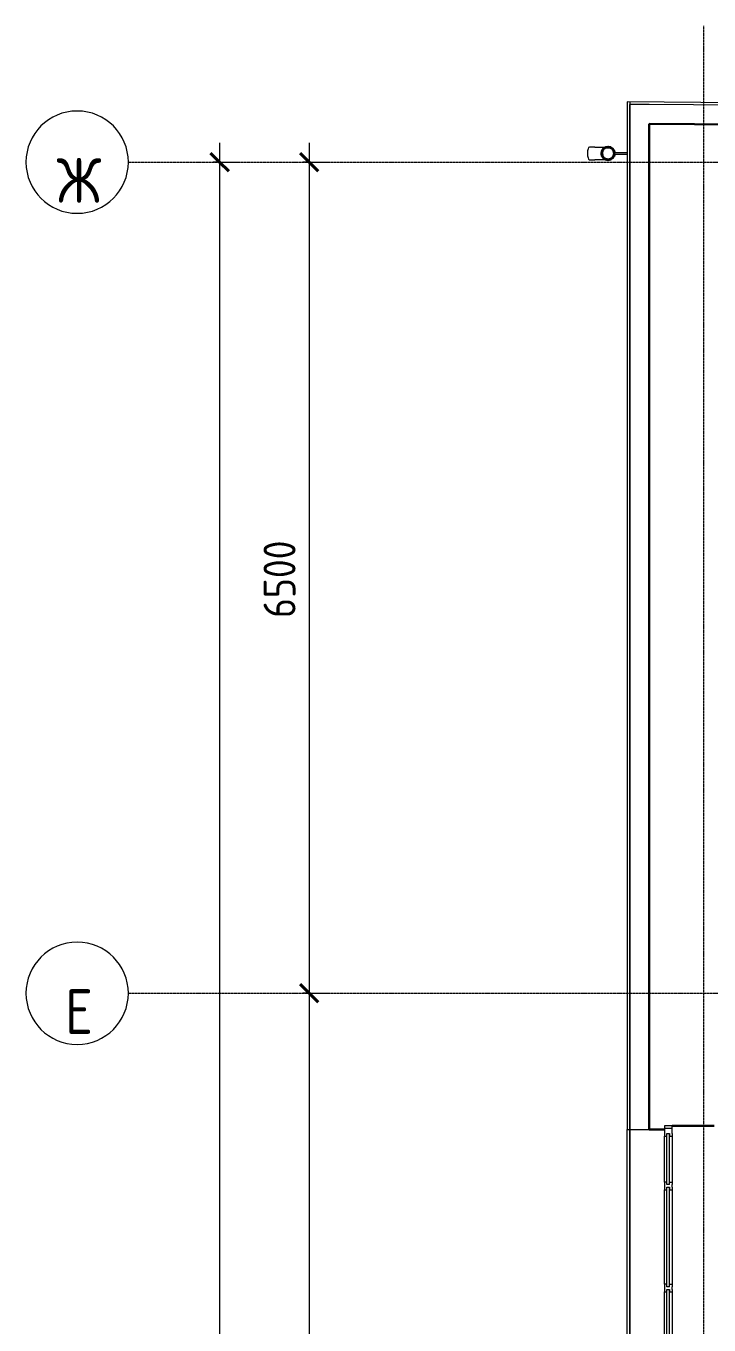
# Model space of a CAD drawing. Header units: millimetres. Extents: x -11798 to 72626, y -32713 to 44110.
# Drawn here: x -11798 to -6459, y 33950 to 44110 of the extents above; entities that cross this region are included whole.
import ezdxf

# ---------------------------------------------------------------- set-up
doc = ezdxf.new("R2010")
doc.units = ezdxf.units.MM
doc.linetypes.add('ADSK_Линия сетки', pattern=[25, 20, -2.5, 0, -2.5])
for name, color, linetype, lineweight in [('_ Окна', 7, 'Continuous', 9), ('Обобщенные модели', 7, 'Continuous', 18), ('Окна', 7, 'Continuous', 9), ('Оси', 7, 'Continuous', 9), ('Размеры', 7, 'Continuous', 9), ('Размеры-100', 7, 'Continuous', 9), ('Стены наружные', 7, 'Continuous', 18), ('Стены несущие', 7, 'Continuous', 30), ('Стены отделка', 7, 'Continuous', 30), ('Стены штриховка', 7, 'Continuous', 9)]:
    doc.layers.add(name, color=color, linetype=linetype, lineweight=lineweight)
doc.styles.add('GOST Common', font='GOST_Common.ttf', dxfattribs={"width": 0.9, "height": 350})
doc.styles.add('GOST Common_1', font='GOST_Common.ttf', dxfattribs={"width": 0.9, "height": 250})
doc.dimstyles.new('ADSK_Основной_2_5_мм', dxfattribs={"dimscale": 304.8, "dimtxt": 251.428749, "dimasz": 0.463911, "dimexe": 0.492126, "dimexo": 0.492126, "dimgap": 0.098425, "dimtad": 1, "dimrnd": 0.01, "dimdsep": 46, "dimtxsty": 'GOST Common_1', "dimblk1": 'OBLIQUE', "dimblk2": 'OBLIQUE', "dimsah": 1, "dimcen": 0.09, "dimdle": 0.492126, "dimazin": 2, "dimtfac": 1, "dimtdec": 4, "dimtix": 1, "dimtmove": 0, "dimatfit": 3, "dimfxl": 1, "dimtvp": 1, "dimtolj": 1, "dimtzin": 0, "dimlwd": 20, "dimlwe": 20, "dimarcsym": 2})

# ---------------------------------------------------------------- blocks, each defined once
blk = doc.blocks.new('Водосток - Тип 1 _карниз больше 490мм_-5209103-План полов 3-го этажа')
at = {"layer": 'Обобщенные модели'}
for p, q in [((75, 306), (75, 264)), ((175, 264), (175, 306)), ((120, 109), (120, 10)), ((130, 10), (130, 109))]:
    blk.add_line(p, q, dxfattribs=at)
at = {"layer": 'Обобщенные модели', "flags": 128}
for points in [[(75, 173), (75, 174), (75, 177), (75, 180), (75, 183), (75, 186), (75, 190), (75, 193), (75, 197), (75, 201), (75, 205), (75, 210), (75, 214), (75, 219), (75, 224), (75, 229), (75, 234), (75, 239), (75, 245), (75, 250), (75, 256), (75, 261), (75, 264)], [(175, 264), (175, 258), (175, 252), (175, 247), (175, 242), (175, 236), (175, 231), (175, 226), (175, 221), (175, 216), (175, 212), (175, 207), (175, 203), (175, 199), (175, 195), (175, 191), (175, 188), (175, 184), (175, 181), (175, 178), (175, 175), (175, 173)]]:
    blk.add_lwpolyline(points, dxfattribs=at)
at = {"layer": 'Обобщенные модели'}
for start, end in [(90, 270), (270, 90)]:
    blk.add_arc((125, 160), 52, start, end, dxfattribs=at)
at = {"layer": 'Обобщенные модели', "lineweight": 40}
for start, end in [(90, 270), (270, 90)]:
    blk.add_arc((125, 160), 50, start, end, dxfattribs=at)
at = {"layer": 'Обобщенные модели'}
for start_param, end_param in [(4.712389, 6.283185), (3.141593, 4.712389)]:
    blk.add_ellipse((125, 306), major_axis=(-50, 0), ratio=0.309017, start_param=start_param, end_param=end_param, dxfattribs=at)
blk = doc.blocks.new('окно трехпол с фрамугой - 1700-2320_h_ _нов_-2116852-План полов 3-го этажа')
at = {"layer": '_ Окна', "lineweight": 18}
for p, q in [((-790, 135), (-870, 135)), ((-870, 135), (-870, 75)), ((-810, 95), (-810, 115)), ((-810, 115), (-790, 115)), ((-790, 115), (-790, 135)), ((-370, 135), (-430, 135)), ((-430, 135), (-430, 115)), ((-430, 115), (-410, 115)), ((-410, 115), (-410, 95)), ((-390, 95), (-390, 115)), ((-390, 115), (-370, 115)), ((-370, 115), (-370, 135)), ((430, 135), (370, 135)), ((370, 135), (370, 115)), ((370, 115), (390, 115)), ((390, 115), (390, 95)), ((410, 95), (410, 115)), ((410, 115), (430, 115)), ((430, 115), (430, 135)), ((790, 135), (790, 115)), ((870, 135), (790, 135)), ((790, 115), (810, 115)), ((810, 115), (810, 95)), ((870, 75), (870, 135)), ((-870, 75), (-810, 75)), ((-810, 95), (-790, 95)), ((-790, 75), (-810, 75)), ((-790, 95), (-790, 75)), ((-430, 95), (-430, 75)), ((-410, 95), (-430, 95)), ((-410, 75), (-430, 75)), ((-410, 75), (-390, 75)), ((-390, 95), (-370, 95)), ((-370, 75), (-390, 75)), ((-370, 95), (-370, 75)), ((370, 95), (370, 75)), ((390, 95), (370, 95)), ((390, 75), (370, 75)), ((390, 75), (410, 75)), ((410, 95), (430, 95)), ((430, 75), (410, 75)), ((430, 95), (430, 75)), ((790, 95), (790, 75)), ((810, 95), (790, 95)), ((810, 75), (790, 75)), ((810, 75), (870, 75))]:
    blk.add_line(p, q, dxfattribs=at)
at = {"layer": '_ Окна'}
for p, q in [((-850, 75), (-850, 135)), ((-790, 115), (-430, 115)), ((-370, 115), (370, 115)), ((430, 115), (790, 115)), ((850, 75), (850, 135)), ((-810, 95), (-410, 95)), ((-390, 95), (390, 95)), ((410, 95), (810, 95))]:
    blk.add_line(p, q, dxfattribs=at)
at = {"layer": 'Окна'}
for p, q in [((-790, 135), (-430, 135)), ((-370, 135), (370, 135)), ((430, 135), (790, 135)), ((-430, 75), (-790, 75)), ((370, 75), (-370, 75)), ((790, 75), (430, 75))]:
    blk.add_line(p, q, dxfattribs=at)
blk = doc.blocks.new('Ось сетки - Круг_Ø8 мм-8258-План полов 3-го этажа')
at = {"layer": 'Оси', "lineweight": 20}
for start, end in [(360, 180), (180, 360)]:
    blk.add_arc((0, 0), 4, start, end, dxfattribs=at)
blk = doc.blocks.new('DIMBLOCK13-План полов 3-го этажа')
at = {"layer": 'Размеры-100', "lineweight": 20, "transparency": 16777216}
for p, q in [((-10284, 43195), (-10284, -155)), ((-10284, 43045), (-10334, 43045)), ((-10284, 43045), (-10134, 43045)), ((-10284, -5), (-10334, -5)), ((-10284, -5), (-10134, -5))]:
    blk.add_line(p, q, dxfattribs=at)
at = {"layer": 'Размеры-100', "lineweight": 40, "transparency": 16777216}
for p, q in [((-10284, 43045), (-10355, 43116)), ((-10284, 43045), (-10213, 42974)), ((-10284, -5), (-10355, 66)), ((-10284, -5), (-10213, -76))]:
    blk.add_line(p, q, dxfattribs=at)
at = {"layer": 'Размеры-100', "color": 0, "lineweight": 20, "transparency": 16777216, "insert": (-10641, 21115), "char_height": 250, "width": 971.62, "attachment_point": 1, "rotation": 90, "line_spacing_factor": 1.022761, "style": 'GOST Common_1'}
blk.add_mtext('43050', dxfattribs=at)
blk = doc.blocks.new('_Oblique')
at = {"color": 0, "linetype": 'ByBlock', "lineweight": -2}
blk.add_line((-0.5, -0.5), (0.5, 0.5), dxfattribs=at)
blk = doc.blocks.new('DIMBLOCK14-План полов 3-го этажа')
at = {"layer": 'Размеры-100', "lineweight": 20, "transparency": 16777216}
for p, q in [((-9584, 43195), (-9584, 36545)), ((-9584, 43045), (-9634, 43045)), ((-9584, 43045), (-9434, 43045)), ((-9584, 36545), (-9634, 36545)), ((-9584, 36545), (-9434, 36545))]:
    blk.add_line(p, q, dxfattribs=at)
at = {"layer": 'Размеры-100', "lineweight": 40, "transparency": 16777216}
for p, q in [((-9584, 43045), (-9655, 43116)), ((-9584, 43045), (-9513, 42974)), ((-9584, 36545), (-9655, 36616)), ((-9584, 36545), (-9513, 36474))]:
    blk.add_line(p, q, dxfattribs=at)
at = {"layer": 'Размеры-100', "color": 0, "lineweight": 20, "transparency": 16777216, "insert": (-9941, 39480), "char_height": 250, "width": 756.84, "attachment_point": 1, "rotation": 90, "line_spacing_factor": 1.022761, "style": 'GOST Common_1'}
blk.add_mtext('6500', dxfattribs=at)
blk = doc.blocks.new('DIMBLOCK15-План полов 3-го этажа')
at = {"layer": 'Размеры-100', "lineweight": 40, "transparency": 16777216}
for p, q in [((-9584, 36545), (-9655, 36616)), ((-9584, 36545), (-9513, 36474)), ((-9584, 20245), (-9655, 20316)), ((-9584, 20245), (-9513, 20174))]:
    blk.add_line(p, q, dxfattribs=at)
at = {"layer": 'Размеры-100', "lineweight": 20, "transparency": 16777216}
for p, q in [((-9584, 36545), (-9634, 36545)), ((-9584, 36545), (-9584, 20245)), ((-9584, 36545), (-9434, 36545)), ((-9584, 20245), (-9634, 20245)), ((-9584, 20245), (-9434, 20245))]:
    blk.add_line(p, q, dxfattribs=at)
at = {"layer": 'Размеры-100', "color": 0, "lineweight": 20, "transparency": 16777216, "insert": (-9941, 28024), "char_height": 250, "width": 889.8, "attachment_point": 1, "rotation": 90, "line_spacing_factor": 1.022761, "style": 'GOST Common_1'}
blk.add_mtext('16300', dxfattribs=at)

msp = doc.modelspace()

# ---------------------------------------------------------------- linework, layer by layer
at = {"layer": 'Оси', "linetype": 'ADSK_Линия сетки'}
for p, q in [((-6500.435, -5665.072), (-6500.435, 44110.064)), ((-10997.814, 43045), (56004.853, 43045)), ((-10997.814, 36545), (56004.853, 36545))]:
    msp.add_line(p, q, dxfattribs=at)
at = {"layer": 'Стены наружные'}
for p, q in [((-7097.788, 33793.253), (-7097.788, 35478.253)), ((-7077.788, 35478.253), (-7077.788, 33793.253)), ((-7077.788, 33793.253), (-7077.788, 35478.253)), ((-7098.788, 33793.409), (-7098.788, 35447.771)), ((-7098.788, 35447.771), (-7097.788, 35447.771))]:
    msp.add_line(p, q, dxfattribs=at)
at = {"layer": 'Стены несущие'}
for p, q in [((-5554.158, 43335.499), (-6927.788, 43344.724)), ((-6927.788, 43344.724), (-6927.788, 35478.253)), ((-6927.788, 35479.253), (-6927.788, 42834.712)), ((-6927.788, 35478.253), (-6807.788, 35478.253)), ((-6747.788, 35508.253), (-6417.788, 35508.253))]:
    msp.add_line(p, q, dxfattribs=at)
at = {"layer": 'Стены отделка', "lineweight": 9}
for p, q in [((-5553.016, 43505.495), (-7097.788, 43515.869)), ((-7097.788, 43515.869), (-7097.788, 35478.253)), ((-7077.788, 43495.735), (-7077.788, 43495.735)), ((-7077.788, 35478.253), (-7077.788, 43495.735)), ((-6927.788, 43494.727), (-7077.788, 43495.735)), ((-7077.788, 43495.735), (-7077.788, 35478.253)), ((-6927.788, 42834.712), (-6927.788, 43344.724)), ((-7097.788, 35478.253), (-7077.788, 35478.253)), ((-7077.788, 35478.253), (-6927.788, 35478.253)), ((-6927.788, 35478.253), (-6927.788, 35479.253))]:
    msp.add_line(p, q, dxfattribs=at)
at = {"layer": 'Стены штриховка'}
for p, q in [((-7077.788, 43515.735), (-7077.788, 43495.735)), ((-5553.151, 43485.495), (-6927.788, 43494.727))]:
    msp.add_line(p, q, dxfattribs=at)

# ---------------------------------------------------------------- block references
at = {"layer": 'Обобщенные модели', "rotation": 90.00000000000007}
msp.add_blockref('Водосток - Тип 1 _карниз больше 490мм_-5209103-План полов 3-го этажа', (-7087.788, 42988.433), dxfattribs=at)
at = {"layer": 'Окна', "rotation": 90.0000000000002}
msp.add_blockref('окно трехпол с фрамугой - 1700-2320_h_ _нов_-2116852-План полов 3-го этажа', (-6672.788, 34638.253), dxfattribs=at)
at = {"layer": 'Оси', "lineweight": 20, "xscale": 99.99999999999993, "yscale": 99.99999999999993, "zscale": 99.99999999999993, "rotation": 269.9999999999994}
for p in [(-11397.814, 43045), (-11397.814, 36545)]:
    msp.add_blockref('Ось сетки - Круг_Ø8 мм-8258-План полов 3-го этажа', p, dxfattribs=at)

# ---------------------------------------------------------------- texts
at = {"layer": 'Оси', "char_height": 350, "attachment_point": 5, "line_spacing_factor": 1.022766, "style": 'GOST Common'}
for s, insert, width in [('\\pxqc,t0.25714,0.51429,0.77143,1.02857,1.28571,1.54286,1.8,2.05714,2.31429,2.57143,2.82857,3.08571,3.34286,3.6,3.85714,4.11429,4.37143,4.62857,4.88571,5.14286,5.4,5.65714,5.91429,6.17143,6.42857,6.68571,6.94286,7.2,7.45714,7.71429,7.97143,8.22857;{Ж}', (-11383.336, 42902.149), 327.6), ('\\pxqc,t0.25714,0.51429,0.77143,1.02857,1.28571,1.54286,1.8,2.05714,2.31429,2.57143,2.82857,3.08571,3.34286,3.6,3.85714,4.11429,4.37143,4.62857,4.88571,5.14286,5.4,5.65714,5.91429,6.17143,6.42857,6.68571,6.94286,7.2,7.45714,7.71429,7.97143,8.22857;{Е}', (-11383.336, 36402.149), 232.2)]:
    msp.add_mtext(s, dxfattribs=dict(at, insert=insert, width=width))

# ---------------------------------------------------------------- dimensions: what is measured, and where the dimension line sits
at = {"layer": 'Размеры', "lineweight": 20}
for base, p1, p2, override, picture, middle in [((-10283.964, -5), (-10183.979, 43045), (-10183.979, -5), {"dimpost": '<>', "dimfxl": 43050}, 'DIMBLOCK13-План полов 3-го этажа', (-10438.964, 21520)), ((-9583.964, 36545), (-9483.979, 43045), (-9483.979, 36545), {"dimpost": '<>', "dimfxl": 6500}, 'DIMBLOCK14-План полов 3-го этажа', (-9738.964, 39795)), ((-9583.964, 20245), (-9483.979, 36545), (-9483.979, 20245), {"dimpost": '<>', "dimfxl": 16300}, 'DIMBLOCK15-План полов 3-го этажа', (-9738.964, 28395))]:
    dim = msp.add_linear_dim(base=base, p1=p1, p2=p2, angle=90, dimstyle='ADSK_Основной_2_5_мм', override=override, dxfattribs=at)
    dim.commit()
    dim.dimension.update_dxf_attribs({"geometry": picture, "text_midpoint": middle})

doc.saveas('drawing.dxf')
